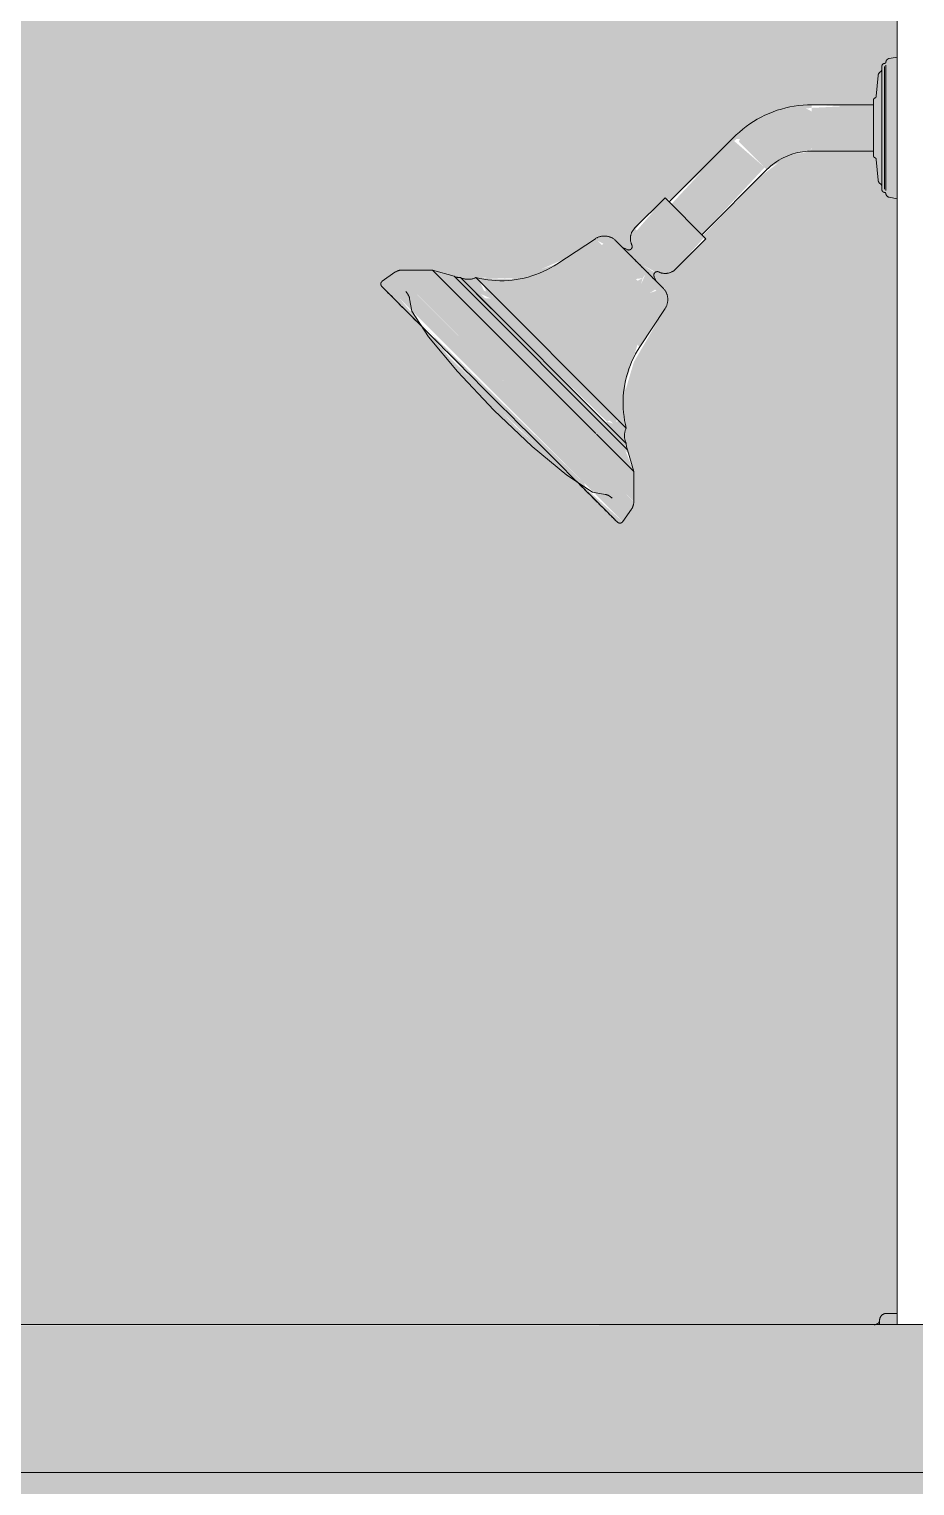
# Model space of a CAD drawing. Header units: inches. Extents: x 20478 to 36684, y -248 to 750.
# Drawn here: x 27561.35 to 27576.68, y 48.52 to 73.71 of the extents above; entities that cross this region are included whole.
import ezdxf

# ---------------------------------------------------------------- set-up
doc = ezdxf.new("R2010")
doc.units = ezdxf.units.IN
doc.header["$MEASUREMENT"] = 0
for name, color, linetype, lineweight in [('G-ANNO-TEXT', 231, 'Continuous', 9), ('I-WALL', 2, 'Continuous', 13), ('P-SANR-FIXT', 6, 'Continuous', 9), ('S-BEAM', 12, 'Continuous', 9)]:
    doc.layers.add(name, color=color, linetype=linetype, lineweight=lineweight)

# ---------------------------------------------------------------- blocks, each defined once
blk = doc.blocks.new('Shower-Kohler-Devonshire-T396_4X - Oil Rubbed Bronze-74810-Elevation - South')
at = {"layer": 'P-SANR-FIXT'}
for points in [[(25349.703, 72), (25349.703, 73.165), (25349.566, 73.142), (25349.566, 72)], [(25347.437, 71.287), (25347.927, 71.541), (25348.191, 71.614), (25348.225, 71.657), (25348.225, 72.283), (25348.062, 72.368), (25347.498, 72.255), (25347.019, 71.936), (25346.964, 71.761), (25347.409, 71.316)], [(25349.293, 71.6), (25349.293, 72.4), (25348.225, 72.346), (25348.225, 71.6)], [(25346.322, 70.153), (25347.409, 71.316), (25346.843, 71.806), (25345.795, 70.681), (25346.316, 70.16)], [(25349.703, 70.835), (25349.703, 72), (25349.566, 72), (25349.566, 70.858)], [(25345.866, 69.556), (25346.367, 70.109), (25345.686, 70.79), (25345.197, 70.225), (25345.847, 69.574)], [(25345.249, 68.212), (25345.688, 68.877), (25344.48, 70.084), (25343.816, 69.646), (25345.209, 68.252)], [(25345.73, 69.486), (25345.854, 69.568), (25345.159, 70.263), (25345.089, 70.127), (25345.171, 69.993), (25345.309, 69.778), (25345.573, 69.568), (25345.628, 69.607), (25345.672, 69.556)], [(25345.145, 65.534), (25345.145, 66.058), (25341.661, 69.542), (25341.138, 69.542), (25345.069, 65.611)], [(25345.145, 66.058), (25344.963, 66.508), (25342.037, 69.434), (25341.661, 69.542), (25345.035, 66.168)], [(25345.015, 66.81), (25344.999, 67.574), (25345.209, 68.252), (25343.816, 69.646), (25343.027, 69.385), (25342.413, 69.412), (25344.951, 66.874)], [(25344.953, 65.191), (25345.105, 65.407), (25341.011, 69.502), (25340.794, 69.35), (25344.949, 65.195)], [(25344.311, 65.789), (25344.286, 65.858), (25341.436, 68.644), (25341.693, 68.403), (25341.711, 68.324), (25342.331, 67.668), (25342.347, 67.597), (25342.375, 67.544), (25343.908, 66.097), (25344.298, 65.8)]]:
    blk.add_hatch(color=10, dxfattribs=at).paths.add_polyline_path(points, flags=0)
h = blk.add_hatch(color=10, dxfattribs=at)
h.paths.add_polyline_path([(25345.421, 69.143), (25345.515, 69.204), (25345.444, 69.294)], flags=0)
h.paths.add_polyline_path([(25345.298, 69.401), (25344.822, 69.956), (25344.672, 70.094), (25344.596, 69.969), (25345.177, 69.387), (25345.271, 69.398)], flags=0)
h.paths.add_polyline_path([(25345.444, 69.294), (25345.344, 69.467), (25345.271, 69.294)], flags=0)
h = blk.add_hatch(color=10, dxfattribs=at)
h.paths.add_polyline_path([(25342.723, 69.102), (25342.542, 69.283), (25342.595, 69.165), (25342.701, 69.113)], flags=0)
h.paths.add_polyline_path([(25344.828, 66.854), (25344.853, 66.971), (25342.723, 69.102), (25342.666, 69.049), (25342.5, 69.061), (25342.757, 68.801), (25344.681, 66.922), (25344.728, 66.939)], flags=0)
h = blk.add_hatch(color=10, dxfattribs=at)
h.paths.add_polyline_path([(25341.721, 68.358), (25341.686, 68.409), (25341.711, 68.369)], flags=0)
h.paths.add_polyline_path([(25341.336, 68.763), (25341.251, 68.893), (25341.299, 68.799)], flags=0)
h = blk.add_hatch(color=10, dxfattribs=at)
h.paths.add_polyline_path([(25343.868, 66.737), (25343.868, 66.812), (25343.855, 66.75)], flags=0)
h.paths.add_polyline_path([(25342.983, 67.576), (25342.148, 68.455), (25342.108, 68.404), (25342.862, 67.65)], flags=0)
h = blk.add_hatch(color=10, dxfattribs=at)
h.paths.add_polyline_path([(25349.52, 48), (25349.703, 48), (25349.703, 48.268), (25349.52, 48.268)], flags=0)
h.paths.add_polyline_path([(25349.703, 51.305), (25349.703, 51.447), (25349.52, 51.447), (25349.52, 51.305), (25349.582, 51.305)], flags=0)
at = {"layer": 'P-SANR-FIXT', "color": 250}
for p, q in [((25349.481, 72), (25349.481, 73.061)), ((25349.481, 73.061), (25349.481, 72)), ((25349.507, 72), (25349.507, 73.085)), ((25349.507, 73.085), (25349.507, 72)), ((25349.703, 73.225), (25349.566, 73.201)), ((25349.371, 72.903), (25349.34, 72.548)), ((25349.425, 72.982), (25349.393, 72.951)), ((25349.293, 72.4), (25348.225, 72.4)), ((25349.293, 72.4), (25349.293, 72)), ((25346.881, 71.844), (25345.757, 70.719)), ((25349.293, 72), (25349.293, 71.6)), ((25349.481, 72), (25349.481, 70.939)), ((25349.481, 70.939), (25349.481, 72)), ((25349.507, 72), (25349.507, 70.915)), ((25349.507, 70.915), (25349.507, 72)), ((25348.225, 71.6), (25349.293, 71.6)), ((25349.34, 71.452), (25349.371, 71.097)), ((25346.322, 70.153), (25347.447, 71.278)), ((25349.393, 71.049), (25349.425, 71.018)), ((25345.686, 70.79), (25345.159, 70.263)), ((25345.686, 70.79), (25346.393, 70.083)), ((25349.566, 70.799), (25349.703, 70.775)), ((25344.48, 70.084), (25343.816, 69.646)), ((25345.866, 69.556), (25346.393, 70.083)), ((25345.031, 69.894), (25344.945, 69.937)), ((25344.945, 69.937), (25345.54, 69.341)), ((25345.54, 69.341), (25344.945, 69.937)), ((25341.661, 69.542), (25341.138, 69.542)), ((25342.037, 69.434), (25341.661, 69.542)), ((25344.489, 66.714), (25341.661, 69.542)), ((25341.011, 69.502), (25340.794, 69.35)), ((25345.037, 66.434), (25342.037, 69.434)), ((25342.146, 69.412), (25342.686, 68.872)), ((25345.015, 66.543), (25342.146, 69.412)), ((25345.015, 66.81), (25342.413, 69.412)), ((25345.54, 69.341), (25345.498, 69.427)), ((25345.249, 68.212), (25345.688, 68.877)), ((25344.702, 66.856), (25345.015, 66.543)), ((25345.145, 66.058), (25344.499, 66.704)), ((25345.145, 66.058), (25345.037, 66.434)), ((25345.145, 65.534), (25345.145, 66.058)), ((25344.953, 65.191), (25345.105, 65.407)), ((25349.703, 51.5), (25349.52, 51.5)), ((25349.362, 51.322), (25349.309, 51.297))]:
    blk.add_line(p, q, dxfattribs=at)
at = {"layer": 'P-SANR-FIXT', "color": 250, "flags": 128}
for points in [[(25349.437, 73.065), (25349.437, 73.067), (25349.437, 73.069), (25349.437, 73.071), (25349.438, 73.073), (25349.438, 73.075), (25349.439, 73.077), (25349.439, 73.079), (25349.44, 73.081), (25349.44, 73.083), (25349.441, 73.085), (25349.442, 73.087), (25349.443, 73.089), (25349.444, 73.09), (25349.445, 73.092), (25349.446, 73.094), (25349.447, 73.095), (25349.448, 73.097), (25349.45, 73.099), (25349.451, 73.1), (25349.453, 73.102), (25349.454, 73.103), (25349.456, 73.104), (25349.457, 73.106), (25349.459, 73.107), (25349.461, 73.108), (25349.462, 73.109), (25349.464, 73.11), (25349.466, 73.111), (25349.468, 73.112), (25349.47, 73.113), (25349.472, 73.113), (25349.474, 73.114), (25349.475, 73.114), (25349.477, 73.115), (25349.479, 73.115), (25349.481, 73.116)], [(25349.437, 72), (25349.437, 72.043), (25349.437, 72.085), (25349.437, 72.127), (25349.437, 72.17), (25349.437, 72.212), (25349.437, 72.253), (25349.437, 72.294), (25349.437, 72.335), (25349.437, 72.375), (25349.437, 72.415), (25349.437, 72.454), (25349.437, 72.492), (25349.437, 72.529), (25349.437, 72.566), (25349.437, 72.601), (25349.437, 72.636), (25349.437, 72.67), (25349.437, 72.702), (25349.437, 72.734), (25349.437, 72.764), (25349.437, 72.793), (25349.437, 72.821), (25349.437, 72.847), (25349.437, 72.872), (25349.437, 72.896), (25349.437, 72.918), (25349.437, 72.939), (25349.437, 72.959), (25349.437, 72.976), (25349.437, 72.993), (25349.437, 73.007), (25349.437, 73.02), (25349.437, 73.032), (25349.437, 73.041), (25349.437, 73.049), (25349.437, 73.056), (25349.437, 73.061), (25349.437, 73.064), (25349.437, 73.065)], [(25349.437, 73.065), (25349.437, 73.064), (25349.437, 73.062), (25349.437, 73.057), (25349.437, 73.051), (25349.437, 73.044), (25349.437, 73.034), (25349.437, 73.023), (25349.437, 73.011), (25349.437, 72.997), (25349.437, 72.981), (25349.437, 72.964), (25349.437, 72.945), (25349.437, 72.924), (25349.437, 72.902), (25349.437, 72.879), (25349.437, 72.854), (25349.437, 72.828), (25349.437, 72.801), (25349.437, 72.772), (25349.437, 72.742), (25349.437, 72.711), (25349.437, 72.679), (25349.437, 72.645), (25349.437, 72.611), (25349.437, 72.575), (25349.437, 72.539), (25349.437, 72.502), (25349.437, 72.464), (25349.437, 72.425), (25349.437, 72.386), (25349.437, 72.346), (25349.437, 72.305), (25349.437, 72.264), (25349.437, 72.223), (25349.437, 72.181), (25349.437, 72.139), (25349.437, 72.097), (25349.437, 72.054), (25349.437, 72.011), (25349.437, 72)], [(25349.481, 73.116), (25349.482, 73.116), (25349.483, 73.116), (25349.484, 73.116), (25349.485, 73.116), (25349.486, 73.116), (25349.487, 73.116), (25349.488, 73.117), (25349.489, 73.117), (25349.49, 73.117), (25349.491, 73.118), (25349.492, 73.118), (25349.493, 73.118), (25349.494, 73.119), (25349.495, 73.119), (25349.496, 73.12), (25349.496, 73.121), (25349.497, 73.121), (25349.498, 73.122), (25349.499, 73.123), (25349.499, 73.123), (25349.5, 73.124), (25349.501, 73.125), (25349.501, 73.126), (25349.502, 73.126), (25349.503, 73.127), (25349.503, 73.128), (25349.504, 73.129), (25349.504, 73.13), (25349.505, 73.131), (25349.505, 73.132), (25349.505, 73.133), (25349.506, 73.134), (25349.506, 73.135), (25349.506, 73.136), (25349.506, 73.137), (25349.506, 73.138), (25349.507, 73.139), (25349.507, 73.14), (25349.507, 73.141), (25349.507, 73.141)], [(25349.507, 73.141), (25349.507, 73.144), (25349.508, 73.147), (25349.509, 73.149), (25349.509, 73.152), (25349.51, 73.155), (25349.512, 73.158), (25349.513, 73.16), (25349.514, 73.163), (25349.516, 73.165), (25349.517, 73.168), (25349.519, 73.17), (25349.52, 73.173), (25349.522, 73.175), (25349.524, 73.177), (25349.526, 73.179), (25349.528, 73.181), (25349.53, 73.183), (25349.532, 73.185), (25349.535, 73.187), (25349.537, 73.189), (25349.54, 73.19), (25349.542, 73.192), (25349.545, 73.193), (25349.547, 73.195), (25349.55, 73.196), (25349.553, 73.197), (25349.555, 73.198), (25349.558, 73.199), (25349.561, 73.2), (25349.564, 73.2), (25349.566, 73.201)], [(25349.371, 72.903), (25349.372, 72.906), (25349.372, 72.909), (25349.373, 72.912), (25349.373, 72.915), (25349.374, 72.918), (25349.375, 72.921), (25349.376, 72.924), (25349.377, 72.927), (25349.379, 72.93), (25349.38, 72.932), (25349.381, 72.935), (25349.383, 72.938), (25349.385, 72.94), (25349.386, 72.943), (25349.388, 72.945), (25349.39, 72.947), (25349.392, 72.95), (25349.393, 72.951)], [(25349.425, 72.982), (25349.426, 72.983), (25349.427, 72.984), (25349.428, 72.986), (25349.429, 72.987), (25349.43, 72.988), (25349.431, 72.99), (25349.432, 72.991), (25349.433, 72.993), (25349.433, 72.994), (25349.434, 72.996), (25349.435, 72.998), (25349.435, 72.999), (25349.436, 73.001), (25349.436, 73.003), (25349.436, 73.004), (25349.437, 73.006), (25349.437, 73.008), (25349.437, 73.009), (25349.437, 73.011), (25349.437, 73.012)], [(25348.225, 72.4), (25348.149, 72.398), (25348.073, 72.394), (25347.997, 72.386), (25347.922, 72.376), (25347.847, 72.362), (25347.773, 72.346), (25347.7, 72.326), (25347.627, 72.304), (25347.555, 72.278), (25347.485, 72.25), (25347.415, 72.219), (25347.347, 72.185), (25347.281, 72.149), (25347.215, 72.11), (25347.152, 72.068), (25347.09, 72.024), (25347.03, 71.977), (25346.972, 71.928), (25346.916, 71.877), (25346.881, 71.844)], [(25349.293, 72.483), (25349.293, 72.484), (25349.293, 72.485), (25349.293, 72.487), (25349.293, 72.488), (25349.293, 72.49), (25349.294, 72.491), (25349.294, 72.492), (25349.294, 72.494), (25349.295, 72.495), (25349.295, 72.496), (25349.296, 72.497), (25349.296, 72.499), (25349.297, 72.5), (25349.298, 72.501), (25349.299, 72.502), (25349.299, 72.503), (25349.3, 72.504), (25349.301, 72.506), (25349.302, 72.507), (25349.303, 72.508), (25349.304, 72.508), (25349.305, 72.509), (25349.306, 72.51), (25349.307, 72.511), (25349.308, 72.512), (25349.31, 72.513), (25349.311, 72.513), (25349.312, 72.514), (25349.313, 72.514), (25349.315, 72.515), (25349.315, 72.515)], [(25349.293, 72.395), (25349.293, 72.406), (25349.293, 72.416), (25349.293, 72.426), (25349.293, 72.434), (25349.293, 72.443), (25349.293, 72.45), (25349.293, 72.456), (25349.293, 72.462), (25349.293, 72.468), (25349.293, 72.472), (25349.293, 72.476), (25349.293, 72.479), (25349.293, 72.481), (25349.293, 72.482), (25349.293, 72.483)], [(25349.293, 72.483), (25349.293, 72.482), (25349.293, 72.481), (25349.293, 72.479), (25349.293, 72.476), (25349.293, 72.473), (25349.293, 72.469), (25349.293, 72.464), (25349.293, 72.458), (25349.293, 72.452), (25349.293, 72.445), (25349.293, 72.437), (25349.293, 72.428), (25349.293, 72.419), (25349.293, 72.409), (25349.293, 72.398), (25349.293, 72.387), (25349.293, 72.375), (25349.293, 72.363), (25349.293, 72.35), (25349.293, 72.336), (25349.293, 72.322), (25349.293, 72.308), (25349.293, 72.292), (25349.293, 72.277), (25349.293, 72.261), (25349.293, 72.244), (25349.293, 72.227), (25349.293, 72.21), (25349.293, 72.193), (25349.293, 72.175), (25349.293, 72.157), (25349.293, 72.138), (25349.293, 72.12), (25349.293, 72.101), (25349.293, 72.082), (25349.293, 72.063), (25349.293, 72.044), (25349.293, 72.025), (25349.293, 72.005), (25349.293, 72)], [(25349.315, 72.515), (25349.317, 72.516), (25349.318, 72.516), (25349.32, 72.517), (25349.321, 72.518), (25349.322, 72.519), (25349.323, 72.519), (25349.325, 72.52), (25349.326, 72.521), (25349.327, 72.522), (25349.328, 72.523), (25349.329, 72.524), (25349.33, 72.525), (25349.331, 72.526), (25349.332, 72.528), (25349.333, 72.529), (25349.334, 72.53), (25349.335, 72.531), (25349.336, 72.533), (25349.336, 72.534), (25349.337, 72.535), (25349.338, 72.537), (25349.338, 72.538), (25349.339, 72.54), (25349.339, 72.541), (25349.339, 72.542), (25349.34, 72.544), (25349.34, 72.545), (25349.34, 72.547), (25349.34, 72.548)], [(25349.293, 72), (25349.293, 71.981), (25349.293, 71.961), (25349.293, 71.942), (25349.293, 71.923), (25349.293, 71.904), (25349.293, 71.885), (25349.293, 71.867), (25349.293, 71.848), (25349.293, 71.83), (25349.293, 71.812), (25349.293, 71.794), (25349.293, 71.777), (25349.293, 71.76), (25349.293, 71.744), (25349.293, 71.727), (25349.293, 71.712), (25349.293, 71.697), (25349.293, 71.682), (25349.293, 71.667), (25349.293, 71.654), (25349.293, 71.641), (25349.293, 71.628), (25349.293, 71.616), (25349.293, 71.605), (25349.293, 71.594), (25349.293, 71.584), (25349.293, 71.574), (25349.293, 71.566), (25349.293, 71.557), (25349.293, 71.55), (25349.293, 71.544), (25349.293, 71.538), (25349.293, 71.532), (25349.293, 71.528), (25349.293, 71.524), (25349.293, 71.521), (25349.293, 71.519), (25349.293, 71.518), (25349.293, 71.517)], [(25349.437, 72), (25349.437, 71.957), (25349.437, 71.915), (25349.437, 71.873), (25349.437, 71.83), (25349.437, 71.788), (25349.437, 71.747), (25349.437, 71.706), (25349.437, 71.665), (25349.437, 71.625), (25349.437, 71.585), (25349.437, 71.546), (25349.437, 71.508), (25349.437, 71.471), (25349.437, 71.434), (25349.437, 71.399), (25349.437, 71.364), (25349.437, 71.33), (25349.437, 71.298), (25349.437, 71.266), (25349.437, 71.236), (25349.437, 71.207), (25349.437, 71.179), (25349.437, 71.153), (25349.437, 71.128), (25349.437, 71.104), (25349.437, 71.082), (25349.437, 71.061), (25349.437, 71.041), (25349.437, 71.024), (25349.437, 71.007), (25349.437, 70.993), (25349.437, 70.98), (25349.437, 70.968), (25349.437, 70.959), (25349.437, 70.951), (25349.437, 70.944), (25349.437, 70.939), (25349.437, 70.936), (25349.437, 70.935)], [(25349.437, 70.935), (25349.437, 70.936), (25349.437, 70.938), (25349.437, 70.943), (25349.437, 70.949), (25349.437, 70.956), (25349.437, 70.966), (25349.437, 70.977), (25349.437, 70.989), (25349.437, 71.003), (25349.437, 71.019), (25349.437, 71.036), (25349.437, 71.055), (25349.437, 71.076), (25349.437, 71.098), (25349.437, 71.121), (25349.437, 71.146), (25349.437, 71.172), (25349.437, 71.199), (25349.437, 71.228), (25349.437, 71.258), (25349.437, 71.289), (25349.437, 71.321), (25349.437, 71.355), (25349.437, 71.389), (25349.437, 71.425), (25349.437, 71.461), (25349.437, 71.498), (25349.437, 71.536), (25349.437, 71.575), (25349.437, 71.614), (25349.437, 71.654), (25349.437, 71.695), (25349.437, 71.736), (25349.437, 71.777), (25349.437, 71.819), (25349.437, 71.861), (25349.437, 71.903), (25349.437, 71.946), (25349.437, 71.989), (25349.437, 72)], [(25347.447, 71.278), (25347.479, 71.308), (25347.512, 71.337), (25347.546, 71.365), (25347.581, 71.392), (25347.617, 71.417), (25347.654, 71.44), (25347.692, 71.462), (25347.731, 71.483), (25347.771, 71.502), (25347.811, 71.519), (25347.852, 71.535), (25347.894, 71.549), (25347.936, 71.561), (25347.979, 71.572), (25348.022, 71.581), (25348.065, 71.588), (25348.109, 71.594), (25348.153, 71.598), (25348.197, 71.6), (25348.225, 71.6)], [(25349.293, 71.517), (25349.293, 71.518), (25349.293, 71.519), (25349.293, 71.521), (25349.293, 71.524), (25349.293, 71.527), (25349.293, 71.531), (25349.293, 71.536), (25349.293, 71.542), (25349.293, 71.548), (25349.293, 71.555), (25349.293, 71.563), (25349.293, 71.572), (25349.293, 71.581), (25349.293, 71.591), (25349.293, 71.602)], [(25349.315, 71.485), (25349.314, 71.485), (25349.313, 71.486), (25349.312, 71.486), (25349.31, 71.487), (25349.309, 71.488), (25349.308, 71.488), (25349.307, 71.489), (25349.306, 71.49), (25349.305, 71.491), (25349.304, 71.492), (25349.303, 71.493), (25349.302, 71.494), (25349.301, 71.495), (25349.3, 71.496), (25349.299, 71.497), (25349.298, 71.498), (25349.298, 71.499), (25349.297, 71.501), (25349.296, 71.502), (25349.296, 71.503), (25349.295, 71.504), (25349.295, 71.506), (25349.294, 71.507), (25349.294, 71.508), (25349.293, 71.51), (25349.293, 71.511), (25349.293, 71.512), (25349.293, 71.514), (25349.293, 71.515), (25349.293, 71.517), (25349.293, 71.517)], [(25349.34, 71.452), (25349.34, 71.454), (25349.34, 71.455), (25349.34, 71.457), (25349.339, 71.458), (25349.339, 71.46), (25349.338, 71.461), (25349.338, 71.463), (25349.337, 71.464), (25349.337, 71.466), (25349.336, 71.467), (25349.335, 71.468), (25349.334, 71.469), (25349.334, 71.471), (25349.333, 71.472), (25349.332, 71.473), (25349.331, 71.474), (25349.33, 71.475), (25349.329, 71.476), (25349.328, 71.478), (25349.326, 71.478), (25349.325, 71.479), (25349.324, 71.48), (25349.323, 71.481), (25349.321, 71.482), (25349.32, 71.483), (25349.319, 71.483), (25349.317, 71.484), (25349.316, 71.485), (25349.315, 71.485)], [(25349.393, 71.049), (25349.391, 71.052), (25349.389, 71.054), (25349.387, 71.056), (25349.385, 71.059), (25349.384, 71.061), (25349.382, 71.064), (25349.381, 71.066), (25349.379, 71.069), (25349.378, 71.072), (25349.377, 71.075), (25349.376, 71.077), (25349.375, 71.08), (25349.374, 71.083), (25349.373, 71.086), (25349.372, 71.089), (25349.372, 71.092), (25349.371, 71.095), (25349.371, 71.097)], [(25349.437, 70.988), (25349.437, 70.99), (25349.437, 70.991), (25349.437, 70.993), (25349.437, 70.995), (25349.436, 70.996), (25349.436, 70.998), (25349.435, 71), (25349.435, 71.001), (25349.434, 71.003), (25349.434, 71.005), (25349.433, 71.006), (25349.432, 71.008), (25349.431, 71.009), (25349.431, 71.011), (25349.43, 71.012), (25349.429, 71.013), (25349.428, 71.015), (25349.426, 71.016), (25349.425, 71.017), (25349.425, 71.018)], [(25349.481, 70.884), (25349.479, 70.885), (25349.477, 70.885), (25349.475, 70.886), (25349.473, 70.886), (25349.471, 70.887), (25349.47, 70.887), (25349.468, 70.888), (25349.466, 70.889), (25349.464, 70.89), (25349.462, 70.891), (25349.46, 70.892), (25349.459, 70.893), (25349.457, 70.894), (25349.456, 70.896), (25349.454, 70.897), (25349.452, 70.898), (25349.451, 70.9), (25349.45, 70.901), (25349.448, 70.903), (25349.447, 70.905), (25349.446, 70.906), (25349.445, 70.908), (25349.444, 70.91), (25349.443, 70.912), (25349.442, 70.913), (25349.441, 70.915), (25349.44, 70.917), (25349.44, 70.919), (25349.439, 70.921), (25349.438, 70.923), (25349.438, 70.925), (25349.438, 70.927), (25349.437, 70.929), (25349.437, 70.931), (25349.437, 70.933), (25349.437, 70.935)], [(25349.507, 70.859), (25349.507, 70.86), (25349.507, 70.861), (25349.506, 70.862), (25349.506, 70.863), (25349.506, 70.864), (25349.506, 70.865), (25349.506, 70.866), (25349.505, 70.867), (25349.505, 70.868), (25349.505, 70.869), (25349.504, 70.87), (25349.504, 70.871), (25349.503, 70.872), (25349.503, 70.873), (25349.502, 70.873), (25349.502, 70.874), (25349.501, 70.875), (25349.5, 70.876), (25349.5, 70.877), (25349.499, 70.877), (25349.498, 70.878), (25349.497, 70.879), (25349.497, 70.879), (25349.496, 70.88), (25349.495, 70.88), (25349.494, 70.881), (25349.493, 70.881), (25349.492, 70.882), (25349.491, 70.882), (25349.491, 70.883), (25349.49, 70.883), (25349.489, 70.883), (25349.488, 70.884), (25349.487, 70.884), (25349.486, 70.884), (25349.485, 70.884), (25349.484, 70.884), (25349.483, 70.884), (25349.482, 70.884), (25349.481, 70.884)], [(25349.566, 70.799), (25349.563, 70.8), (25349.56, 70.801), (25349.557, 70.801), (25349.555, 70.802), (25349.552, 70.803), (25349.549, 70.804), (25349.547, 70.806), (25349.544, 70.807), (25349.541, 70.808), (25349.539, 70.81), (25349.537, 70.812), (25349.534, 70.813), (25349.532, 70.815), (25349.53, 70.817), (25349.528, 70.819), (25349.526, 70.821), (25349.524, 70.823), (25349.522, 70.826), (25349.52, 70.828), (25349.518, 70.83), (25349.517, 70.833), (25349.515, 70.835), (25349.514, 70.838), (25349.512, 70.84), (25349.511, 70.843), (25349.51, 70.846), (25349.509, 70.849), (25349.508, 70.851), (25349.508, 70.854), (25349.507, 70.857), (25349.507, 70.859)], [(25344.48, 70.084), (25344.49, 70.09), (25344.5, 70.096), (25344.51, 70.101), (25344.52, 70.106), (25344.53, 70.11), (25344.541, 70.114), (25344.551, 70.118), (25344.562, 70.121), (25344.573, 70.124), (25344.584, 70.126), (25344.595, 70.128), (25344.606, 70.129), (25344.617, 70.13), (25344.628, 70.13), (25344.64, 70.13), (25344.651, 70.13), (25344.662, 70.129), (25344.673, 70.128), (25344.684, 70.126), (25344.695, 70.124), (25344.706, 70.121), (25344.717, 70.118), (25344.728, 70.115), (25344.738, 70.111), (25344.749, 70.106), (25344.759, 70.102), (25344.769, 70.097), (25344.778, 70.091), (25344.788, 70.085), (25344.797, 70.079), (25344.806, 70.072), (25344.815, 70.065), (25344.823, 70.058), (25344.832, 70.05), (25344.833, 70.048)], [(25344.833, 70.048), (25344.834, 70.048), (25344.835, 70.047), (25344.836, 70.045), (25344.839, 70.043), (25344.841, 70.04), (25344.845, 70.037), (25344.849, 70.032), (25344.854, 70.028), (25344.86, 70.022), (25344.866, 70.016), (25344.872, 70.009), (25344.88, 70.002), (25344.887, 69.994), (25344.896, 69.986), (25344.905, 69.977), (25344.914, 69.967), (25344.924, 69.957), (25344.935, 69.947), (25344.946, 69.936), (25344.957, 69.924), (25344.969, 69.912), (25344.982, 69.9), (25344.995, 69.887), (25345.008, 69.874), (25345.021, 69.86), (25345.035, 69.846), (25345.05, 69.832), (25345.064, 69.817), (25345.079, 69.803), (25345.094, 69.787), (25345.11, 69.772), (25345.125, 69.756), (25345.141, 69.741), (25345.157, 69.725), (25345.173, 69.709), (25345.189, 69.692), (25345.205, 69.676), (25345.222, 69.66), (25345.238, 69.644), (25345.254, 69.627), (25345.271, 69.611), (25345.287, 69.594), (25345.303, 69.578), (25345.319, 69.562), (25345.335, 69.546), (25345.351, 69.53), (25345.367, 69.515), (25345.383, 69.499), (25345.398, 69.484), (25345.413, 69.469), (25345.428, 69.454), (25345.442, 69.44), (25345.456, 69.425), (25345.47, 69.412), (25345.483, 69.398), (25345.496, 69.385), (25345.509, 69.373), (25345.521, 69.36), (25345.533, 69.349), (25345.544, 69.337), (25345.555, 69.327), (25345.565, 69.316), (25345.575, 69.306), (25345.584, 69.297), (25345.593, 69.288), (25345.601, 69.28), (25345.609, 69.273), (25345.616, 69.266), (25345.622, 69.259), (25345.628, 69.254), (25345.633, 69.248), (25345.638, 69.244), (25345.642, 69.24), (25345.645, 69.237), (25345.648, 69.234), (25345.65, 69.232), (25345.651, 69.231), (25345.652, 69.23), (25345.652, 69.23)], [(25345.652, 69.23), (25345.651, 69.23), (25345.65, 69.231), (25345.649, 69.233), (25345.647, 69.235), (25345.644, 69.238), (25345.64, 69.242), (25345.636, 69.246), (25345.631, 69.251), (25345.626, 69.256), (25345.619, 69.262), (25345.613, 69.269), (25345.605, 69.276), (25345.598, 69.284), (25345.589, 69.292), (25345.58, 69.301), (25345.571, 69.311), (25345.561, 69.321), (25345.55, 69.331), (25345.539, 69.342), (25345.528, 69.354), (25345.516, 69.366), (25345.503, 69.378), (25345.49, 69.391), (25345.477, 69.404), (25345.464, 69.418), (25345.45, 69.432), (25345.435, 69.446), (25345.421, 69.461), (25345.406, 69.476), (25345.391, 69.491), (25345.375, 69.506), (25345.36, 69.522), (25345.344, 69.538), (25345.328, 69.553), (25345.312, 69.57), (25345.296, 69.586), (25345.28, 69.602), (25345.263, 69.618), (25345.247, 69.635), (25345.231, 69.651), (25345.214, 69.667), (25345.198, 69.684), (25345.182, 69.7), (25345.166, 69.716), (25345.15, 69.732), (25345.134, 69.748), (25345.118, 69.764), (25345.103, 69.779), (25345.087, 69.794), (25345.072, 69.809), (25345.057, 69.824), (25345.043, 69.839), (25345.029, 69.853), (25345.015, 69.867), (25345.002, 69.88), (25344.989, 69.893), (25344.976, 69.906), (25344.964, 69.918), (25344.952, 69.93), (25344.941, 69.941), (25344.93, 69.952), (25344.92, 69.962), (25344.91, 69.972), (25344.901, 69.981), (25344.892, 69.99), (25344.884, 69.998), (25344.876, 70.005), (25344.869, 70.012), (25344.863, 70.019), (25344.857, 70.025), (25344.852, 70.03), (25344.847, 70.034), (25344.843, 70.038), (25344.84, 70.042), (25344.837, 70.044), (25344.835, 70.046), (25344.834, 70.048), (25344.833, 70.048), (25344.833, 70.048)], [(25345.112, 69.975), (25345.107, 69.984), (25345.103, 69.994), (25345.1, 70.003), (25345.097, 70.012), (25345.094, 70.022), (25345.092, 70.032), (25345.09, 70.042), (25345.088, 70.051), (25345.087, 70.061), (25345.086, 70.071), (25345.086, 70.081), (25345.086, 70.091), (25345.086, 70.101), (25345.087, 70.111), (25345.088, 70.121), (25345.09, 70.131), (25345.092, 70.141), (25345.094, 70.151), (25345.097, 70.16), (25345.1, 70.17), (25345.104, 70.179), (25345.108, 70.188), (25345.112, 70.197), (25345.117, 70.206), (25345.122, 70.215), (25345.127, 70.223), (25345.133, 70.231), (25345.139, 70.239), (25345.145, 70.247), (25345.151, 70.255), (25345.158, 70.262), (25345.159, 70.263)], [(25345.031, 69.894), (25345.033, 69.893), (25345.035, 69.892), (25345.037, 69.892), (25345.04, 69.891), (25345.042, 69.89), (25345.044, 69.89), (25345.047, 69.889), (25345.049, 69.889), (25345.051, 69.889), (25345.054, 69.888), (25345.056, 69.888), (25345.059, 69.888), (25345.061, 69.888), (25345.064, 69.889), (25345.066, 69.889), (25345.068, 69.889), (25345.071, 69.89), (25345.073, 69.89), (25345.075, 69.891), (25345.078, 69.892), (25345.08, 69.893), (25345.082, 69.894), (25345.084, 69.895), (25345.086, 69.896), (25345.088, 69.897), (25345.091, 69.898), (25345.093, 69.9), (25345.094, 69.901), (25345.096, 69.902), (25345.098, 69.904), (25345.1, 69.906), (25345.102, 69.907), (25345.103, 69.909), (25345.105, 69.911), (25345.106, 69.913), (25345.108, 69.915), (25345.109, 69.917), (25345.11, 69.919), (25345.111, 69.921), (25345.112, 69.923), (25345.113, 69.926), (25345.114, 69.928), (25345.115, 69.93), (25345.116, 69.933), (25345.116, 69.935), (25345.117, 69.937), (25345.117, 69.94), (25345.117, 69.942), (25345.118, 69.944), (25345.118, 69.947), (25345.118, 69.949), (25345.118, 69.952), (25345.117, 69.954), (25345.117, 69.956), (25345.117, 69.959), (25345.116, 69.961), (25345.116, 69.964), (25345.115, 69.966), (25345.114, 69.968), (25345.114, 69.97), (25345.113, 69.973), (25345.112, 69.975), (25345.112, 69.975)], [(25341.011, 69.502), (25341.018, 69.506), (25341.026, 69.511), (25341.033, 69.515), (25341.041, 69.519), (25341.049, 69.523), (25341.058, 69.527), (25341.066, 69.53), (25341.074, 69.532), (25341.083, 69.535), (25341.091, 69.537), (25341.1, 69.538), (25341.109, 69.54), (25341.118, 69.541), (25341.127, 69.541), (25341.135, 69.542), (25341.138, 69.542)], [(25342.413, 69.412), (25342.481, 69.396), (25342.55, 69.382), (25342.62, 69.372), (25342.689, 69.364), (25342.759, 69.359), (25342.83, 69.357), (25342.9, 69.357), (25342.97, 69.36), (25343.04, 69.367), (25343.109, 69.376), (25343.179, 69.387), (25343.247, 69.402), (25343.315, 69.419), (25343.382, 69.439), (25343.449, 69.462), (25343.514, 69.487), (25343.579, 69.515), (25343.642, 69.545), (25343.704, 69.578), (25343.765, 69.614), (25343.816, 69.646)], [(25345.866, 69.556), (25345.859, 69.549), (25345.851, 69.542), (25345.844, 69.536), (25345.836, 69.53), (25345.827, 69.524), (25345.819, 69.519), (25345.81, 69.514), (25345.801, 69.509), (25345.792, 69.505), (25345.783, 69.501), (25345.774, 69.497), (25345.764, 69.494), (25345.755, 69.491), (25345.745, 69.489), (25345.735, 69.487), (25345.725, 69.485), (25345.716, 69.484), (25345.706, 69.483), (25345.696, 69.482), (25345.686, 69.482), (25345.676, 69.483), (25345.666, 69.483), (25345.656, 69.485), (25345.646, 69.486), (25345.636, 69.488), (25345.626, 69.49), (25345.617, 69.493), (25345.607, 69.496), (25345.598, 69.5), (25345.589, 69.503), (25345.579, 69.508), (25345.579, 69.508)], [(25340.778, 69.268), (25340.777, 69.27), (25340.776, 69.272), (25340.775, 69.274), (25340.774, 69.277), (25340.773, 69.279), (25340.772, 69.281), (25340.771, 69.283), (25340.771, 69.286), (25340.77, 69.288), (25340.77, 69.29), (25340.769, 69.293), (25340.769, 69.295), (25340.769, 69.297), (25340.769, 69.3), (25340.769, 69.302), (25340.769, 69.305), (25340.769, 69.307), (25340.769, 69.309), (25340.77, 69.312), (25340.77, 69.314), (25340.771, 69.316), (25340.771, 69.319), (25340.772, 69.321), (25340.773, 69.323), (25340.774, 69.325), (25340.775, 69.327), (25340.776, 69.33), (25340.777, 69.332), (25340.778, 69.334), (25340.78, 69.336), (25340.781, 69.338), (25340.783, 69.339), (25340.784, 69.341), (25340.786, 69.343), (25340.788, 69.345), (25340.789, 69.346), (25340.791, 69.348), (25340.793, 69.349), (25340.794, 69.35)], [(25342.037, 69.434), (25342.045, 69.43), (25342.053, 69.427), (25342.061, 69.424), (25342.07, 69.421), (25342.078, 69.419), (25342.087, 69.417), (25342.095, 69.415), (25342.104, 69.413), (25342.112, 69.412), (25342.121, 69.412), (25342.13, 69.411), (25342.139, 69.411), (25342.146, 69.412)], [(25342.146, 69.412), (25342.157, 69.407), (25342.169, 69.402), (25342.18, 69.398), (25342.191, 69.394), (25342.203, 69.391), (25342.215, 69.388), (25342.227, 69.385), (25342.239, 69.384), (25342.251, 69.382), (25342.263, 69.381), (25342.275, 69.381), (25342.287, 69.381), (25342.299, 69.381), (25342.311, 69.382), (25342.323, 69.384), (25342.335, 69.386), (25342.347, 69.388), (25342.359, 69.391), (25342.371, 69.395), (25342.382, 69.399), (25342.393, 69.403), (25342.405, 69.408), (25342.413, 69.412)], [(25345.579, 69.508), (25345.577, 69.509), (25345.574, 69.51), (25345.572, 69.511), (25345.57, 69.512), (25345.567, 69.512), (25345.565, 69.513), (25345.563, 69.513), (25345.56, 69.514), (25345.558, 69.514), (25345.556, 69.514), (25345.553, 69.514), (25345.551, 69.514), (25345.548, 69.514), (25345.546, 69.514), (25345.543, 69.514), (25345.541, 69.513), (25345.539, 69.513), (25345.536, 69.512), (25345.534, 69.512), (25345.532, 69.511), (25345.53, 69.51), (25345.527, 69.509), (25345.525, 69.508), (25345.523, 69.507), (25345.521, 69.506), (25345.519, 69.504), (25345.517, 69.503), (25345.515, 69.502), (25345.513, 69.5), (25345.511, 69.498), (25345.509, 69.497), (25345.508, 69.495), (25345.506, 69.493), (25345.505, 69.491), (25345.503, 69.489), (25345.502, 69.487), (25345.501, 69.485), (25345.499, 69.483), (25345.498, 69.481), (25345.497, 69.479), (25345.496, 69.477), (25345.495, 69.475), (25345.494, 69.472), (25345.494, 69.47), (25345.493, 69.468), (25345.493, 69.465), (25345.492, 69.463), (25345.492, 69.461), (25345.492, 69.458), (25345.492, 69.456), (25345.492, 69.453), (25345.492, 69.451), (25345.492, 69.448), (25345.492, 69.446), (25345.493, 69.444), (25345.493, 69.441), (25345.494, 69.439), (25345.494, 69.437), (25345.495, 69.434), (25345.496, 69.432), (25345.497, 69.43), (25345.498, 69.428), (25345.498, 69.427)], [(25340.796, 69.247), (25340.792, 69.251), (25340.788, 69.255), (25340.785, 69.259), (25340.782, 69.263), (25340.779, 69.268), (25340.778, 69.268)], [(25341.696, 68.346), (25341.63, 68.413), (25341.565, 68.477), (25341.503, 68.54), (25341.442, 68.6), (25341.384, 68.659), (25341.328, 68.715), (25341.274, 68.768), (25341.223, 68.819), (25341.175, 68.868), (25341.129, 68.914), (25341.086, 68.957), (25341.045, 68.997), (25341.008, 69.035), (25340.973, 69.07), (25340.941, 69.101), (25340.913, 69.13), (25340.887, 69.156), (25340.865, 69.178), (25340.845, 69.198), (25340.829, 69.214), (25340.816, 69.227), (25340.806, 69.237), (25340.799, 69.243), (25340.796, 69.247), (25340.796, 69.247)], [(25340.796, 69.247), (25340.797, 69.245), (25340.802, 69.241), (25340.81, 69.232), (25340.821, 69.221), (25340.836, 69.207), (25340.854, 69.189), (25340.875, 69.168), (25340.898, 69.144), (25340.926, 69.117), (25340.956, 69.087), (25340.989, 69.054), (25341.025, 69.018), (25341.064, 68.979), (25341.105, 68.937), (25341.15, 68.893), (25341.197, 68.846), (25341.247, 68.796), (25341.299, 68.744), (25341.353, 68.689), (25341.41, 68.632), (25341.47, 68.573), (25341.531, 68.511), (25341.595, 68.448), (25341.66, 68.382), (25341.728, 68.315), (25341.797, 68.246), (25341.867, 68.175), (25341.94, 68.103), (25342.013, 68.029), (25342.088, 67.954), (25342.165, 67.878), (25342.242, 67.801), (25342.32, 67.723), (25342.399, 67.644), (25342.478, 67.564), (25342.559, 67.484), (25342.639, 67.403), (25342.72, 67.323), (25342.801, 67.241), (25342.882, 67.16), (25342.963, 67.079), (25343.044, 66.999), (25343.124, 66.918), (25343.204, 66.838), (25343.284, 66.759), (25343.362, 66.68), (25343.44, 66.603), (25343.517, 66.526), (25343.592, 66.45), (25343.667, 66.376), (25343.74, 66.303), (25343.811, 66.231), (25343.881, 66.161), (25343.95, 66.093), (25344.016, 66.026), (25344.081, 65.962), (25344.143, 65.899), (25344.204, 65.839), (25344.262, 65.781), (25344.318, 65.725), (25344.372, 65.671), (25344.423, 65.62), (25344.471, 65.571), (25344.517, 65.525), (25344.56, 65.482), (25344.601, 65.442), (25344.638, 65.404), (25344.673, 65.37), (25344.705, 65.338), (25344.733, 65.309), (25344.759, 65.284), (25344.782, 65.261), (25344.801, 65.242), (25344.817, 65.225), (25344.83, 65.212), (25344.84, 65.203), (25344.847, 65.196), (25344.85, 65.193), (25344.851, 65.192)], [(25341.266, 69.046), (25341.264, 69.055), (25341.262, 69.064), (25341.259, 69.073), (25341.256, 69.082), (25341.252, 69.091), (25341.248, 69.1), (25341.244, 69.108), (25341.24, 69.117), (25341.235, 69.125), (25341.23, 69.133), (25341.224, 69.141), (25341.218, 69.148), (25341.212, 69.155), (25341.206, 69.162), (25341.201, 69.168)], [(25342.724, 67.121), (25342.094, 67.786), (25341.596, 68.385), (25341.305, 68.828), (25341.266, 69.046)], [(25341.266, 69.046), (25341.305, 68.828), (25341.596, 68.385), (25342.094, 67.786), (25342.724, 67.121)], [(25345.652, 69.23), (25345.66, 69.222), (25345.667, 69.213), (25345.674, 69.205), (25345.681, 69.196), (25345.687, 69.186), (25345.693, 69.177), (25345.699, 69.167), (25345.704, 69.157), (25345.709, 69.147), (25345.713, 69.137), (25345.717, 69.126), (25345.721, 69.116), (25345.724, 69.105), (25345.727, 69.094), (25345.729, 69.083), (25345.731, 69.072), (25345.732, 69.061), (25345.733, 69.05), (25345.734, 69.039), (25345.734, 69.027), (25345.734, 69.016), (25345.733, 69.005), (25345.731, 68.994), (25345.73, 68.983), (25345.727, 68.972), (25345.725, 68.961), (25345.722, 68.95), (25345.718, 68.939), (25345.714, 68.929), (25345.71, 68.918), (25345.705, 68.908), (25345.7, 68.898), (25345.695, 68.888), (25345.689, 68.879), (25345.688, 68.877)], [(25345.249, 68.212), (25345.212, 68.153), (25345.177, 68.092), (25345.144, 68.03), (25345.114, 67.967), (25345.087, 67.902), (25345.062, 67.836), (25345.04, 67.77), (25345.02, 67.703), (25345.003, 67.634), (25344.989, 67.566), (25344.978, 67.496), (25344.969, 67.427), (25344.963, 67.357), (25344.96, 67.287), (25344.96, 67.217), (25344.963, 67.147), (25344.968, 67.077), (25344.976, 67.007), (25344.987, 66.938), (25345.001, 66.869), (25345.015, 66.81)], [(25344.649, 65.663), (25344.431, 65.702), (25343.989, 65.993), (25343.389, 66.491), (25342.724, 67.121)], [(25342.724, 67.121), (25343.389, 66.491), (25343.989, 65.993), (25344.431, 65.702), (25344.649, 65.663)], [(25345.015, 66.81), (25345.01, 66.799), (25345.005, 66.788), (25345.001, 66.776), (25344.997, 66.765), (25344.994, 66.753), (25344.991, 66.741), (25344.989, 66.729), (25344.987, 66.717), (25344.986, 66.705), (25344.985, 66.693), (25344.984, 66.681), (25344.984, 66.669), (25344.985, 66.657), (25344.986, 66.645), (25344.987, 66.633), (25344.989, 66.621), (25344.992, 66.609), (25344.995, 66.597), (25344.998, 66.586), (25345.002, 66.574), (25345.006, 66.563), (25345.011, 66.552), (25345.015, 66.543)], [(25345.015, 66.543), (25345.015, 66.534), (25345.015, 66.526), (25345.015, 66.517), (25345.016, 66.508), (25345.017, 66.499), (25345.018, 66.491), (25345.02, 66.482), (25345.022, 66.474), (25345.025, 66.465), (25345.027, 66.457), (25345.031, 66.449), (25345.034, 66.441), (25345.037, 66.434)], [(25344.851, 65.192), (25344.849, 65.194), (25344.844, 65.199), (25344.836, 65.207), (25344.825, 65.218), (25344.81, 65.233), (25344.792, 65.25), (25344.772, 65.271), (25344.748, 65.295), (25344.721, 65.322), (25344.69, 65.352), (25344.657, 65.385), (25344.621, 65.421), (25344.583, 65.46), (25344.541, 65.502), (25344.496, 65.546), (25344.449, 65.593), (25344.4, 65.643), (25344.347, 65.695), (25344.293, 65.75), (25344.236, 65.807), (25344.176, 65.866), (25344.115, 65.928), (25344.051, 65.991)], [(25344.771, 65.598), (25344.764, 65.604), (25344.757, 65.61), (25344.75, 65.616), (25344.742, 65.622), (25344.734, 65.628), (25344.726, 65.633), (25344.718, 65.637), (25344.71, 65.642), (25344.701, 65.646), (25344.692, 65.65), (25344.684, 65.653), (25344.675, 65.656), (25344.665, 65.659), (25344.656, 65.661), (25344.649, 65.663)], [(25345.145, 65.534), (25345.145, 65.526), (25345.144, 65.517), (25345.143, 65.508), (25345.142, 65.499), (25345.141, 65.49), (25345.139, 65.482), (25345.136, 65.473), (25345.134, 65.465), (25345.131, 65.456), (25345.128, 65.448), (25345.124, 65.44), (25345.12, 65.432), (25345.116, 65.424), (25345.111, 65.417), (25345.106, 65.409), (25345.105, 65.407)], [(25344.872, 65.175), (25344.867, 65.178), (25344.863, 65.181), (25344.859, 65.184), (25344.855, 65.188), (25344.851, 65.192), (25344.851, 65.192)], [(25344.953, 65.191), (25344.952, 65.189), (25344.95, 65.187), (25344.949, 65.185), (25344.947, 65.183), (25344.945, 65.182), (25344.944, 65.18), (25344.942, 65.178), (25344.94, 65.177), (25344.938, 65.176), (25344.936, 65.174), (25344.934, 65.173), (25344.932, 65.172), (25344.93, 65.171), (25344.928, 65.17), (25344.925, 65.169), (25344.923, 65.168), (25344.921, 65.168), (25344.919, 65.167), (25344.916, 65.166), (25344.914, 65.166), (25344.911, 65.166), (25344.909, 65.165), (25344.907, 65.165), (25344.904, 65.165), (25344.902, 65.165), (25344.9, 65.165), (25344.897, 65.166), (25344.895, 65.166), (25344.892, 65.166), (25344.89, 65.167), (25344.888, 65.168), (25344.886, 65.168), (25344.883, 65.169), (25344.881, 65.17), (25344.879, 65.171), (25344.877, 65.172), (25344.875, 65.173), (25344.873, 65.174), (25344.872, 65.175)], [(25349.397, 51.377), (25349.397, 51.382), (25349.397, 51.387), (25349.398, 51.392), (25349.398, 51.396), (25349.399, 51.401), (25349.4, 51.406), (25349.402, 51.411), (25349.403, 51.416), (25349.405, 51.42), (25349.407, 51.425), (25349.409, 51.429), (25349.411, 51.434), (25349.413, 51.438), (25349.416, 51.442), (25349.418, 51.446), (25349.421, 51.45), (25349.424, 51.454), (25349.427, 51.458), (25349.431, 51.462), (25349.434, 51.465), (25349.438, 51.469), (25349.441, 51.472), (25349.445, 51.475), (25349.449, 51.478), (25349.453, 51.48), (25349.458, 51.483), (25349.462, 51.485), (25349.466, 51.488), (25349.471, 51.49), (25349.475, 51.492), (25349.48, 51.493), (25349.485, 51.495), (25349.489, 51.496), (25349.494, 51.497), (25349.499, 51.498), (25349.504, 51.499), (25349.509, 51.499), (25349.514, 51.5), (25349.519, 51.5), (25349.52, 51.5)], [(25349.362, 51.322), (25349.364, 51.323), (25349.366, 51.324), (25349.369, 51.326), (25349.371, 51.327), (25349.373, 51.328), (25349.374, 51.33), (25349.376, 51.331), (25349.378, 51.333), (25349.38, 51.335), (25349.381, 51.337), (25349.383, 51.338), (25349.384, 51.34), (25349.386, 51.342), (25349.387, 51.344), (25349.389, 51.346), (25349.39, 51.348), (25349.391, 51.351), (25349.392, 51.353), (25349.393, 51.355), (25349.394, 51.357), (25349.394, 51.36), (25349.395, 51.362), (25349.395, 51.364), (25349.396, 51.367), (25349.396, 51.369), (25349.397, 51.371), (25349.397, 51.374), (25349.397, 51.376), (25349.397, 51.377)], [(25349.397, 51.302), (25349.397, 51.328), (25349.397, 51.348), (25349.397, 51.363), (25349.397, 51.372), (25349.397, 51.377), (25349.397, 51.377)], [(25349.397, 51.377), (25349.397, 51.374), (25349.397, 51.366), (25349.397, 51.353), (25349.397, 51.334), (25349.397, 51.309)]]:
    blk.add_lwpolyline(points, dxfattribs=at)
blk = doc.blocks.new('Locker Rooms and Restrooms_rvt-2-Elevation - South')
at = {"layer": 'I-WALL'}
h = blk.add_hatch(color=253, dxfattribs=at)
h.paths.add_polyline_path([(25640.378, 32.604), (25640.456, 32.642), (25640.363, 32.755), (25640.376, 32.625)], flags=0)
h.paths.add_polyline_path([(25642.809, 47.616), (25642.862, 47.231), (25642.809, 46.872), (25642.768, 47.344), (25642.809, 47.573)], flags=0)
h.paths.add_polyline_path([(25606.703, 2.244), (25643.203, 2.244), (25643.203, 31.438), (25642.921, 31.438), (25642.921, 32.25), (25640.869, 32.308), (25640.666, 32.35), (25640.598, 32.38), (25640.429, 32.531), (25640.273, 32.806), (25640.228, 32.806), (25640.234, 33.173), (25640.282, 33), (25640.355, 33), (25640.282, 33.225), (25640.427, 33.483), (25640.622, 33.601), (25640.703, 33.601), (25640.732, 33.565), (25641.117, 33.721), (25641.205, 33.686), (25641.885, 33.735), (25642.921, 33.75), (25642.921, 34.563), (25643.203, 34.563), (25643.203, 44.553), (25643.02, 44.553), (25642.973, 45.206), (25642.934, 45.575), (25642.862, 48.215), (25642.809, 48.268), (25642.657, 48.215), (25642.618, 48.268), (25642.577, 48.215), (25642.537, 47.472), (25642.505, 47.786), (25642.488, 46.93), (25642.388, 46.983), (25642.388, 48.268), (25642.271, 48.209), (25642.271, 47.004), (25641.492, 47.004), (25640.666, 47.255), (25640.263, 47.478), (25640.263, 48.268), (25606.703, 48.268), (25606.703, 34.563), (25606.984, 34.563), (25606.984, 33.75), (25608.749, 33.716), (25609.399, 33.553), (25609.342, 33.516), (25609.444, 33.368), (25609.619, 33.184), (25609.674, 33.184), (25609.686, 33.124), (25609.677, 32.806), (25609.633, 32.764), (25609.308, 32.38), (25609.27, 32.413), (25609.219, 32.413), (25609.092, 32.378), (25609.033, 32.339), (25609.008, 32.293), (25608.18, 32.275), (25606.984, 32.219), (25606.984, 31.438), (25606.703, 31.438), (25606.703, 17.884)], flags=0)
h.paths.add_polyline_path([(25648.828, 2.244), (25654.453, 2.244), (25654.453, 48.268), (25651.768, 48.268), (25651.768, 47.437), (25650.873, 47.09), (25650.244, 46.983), (25649.759, 47.004), (25649.759, 48.268), (25649.643, 48.214), (25649.643, 46.939), (25649.542, 46.93), (25649.493, 48), (25649.453, 48), (25649.412, 48), (25649.374, 48.017), (25649.374, 48.268), (25649.222, 48.214), (25649.168, 48.268), (25649.125, 48.214), (25649.107, 47.265), (25649.01, 44.553), (25648.828, 44.553), (25648.828, 34.563), (25649.109, 34.563), (25649.109, 33.75), (25650.845, 33.721), (25651.522, 33.552), (25651.467, 33.516), (25651.553, 33.378), (25651.743, 33.194), (25651.794, 33.164), (25651.811, 33.124), (25651.802, 32.806), (25651.758, 32.764), (25651.433, 32.38), (25651.395, 32.413), (25651.344, 32.413), (25651.217, 32.378), (25651.158, 32.339), (25651.133, 32.293), (25650.305, 32.275), (25649.109, 32.219), (25649.109, 31.438), (25648.828, 31.438), (25648.828, 9.839)], flags=0)
h.paths.add_polyline_path([(25640.869, 32.413), (25640.846, 32.494), (25640.779, 32.47)], flags=0)
h.paths.add_polyline_path([(25651.275, 33.516), (25651.242, 33.64), (25651.177, 33.595), (25651.27, 33.52)], flags=0)
h.paths.add_polyline_path([(25609.15, 33.516), (25609.142, 33.635), (25609.052, 33.595), (25609.145, 33.52)], flags=0)
h.paths.add_polyline_path([(25652.786, 44.875), (25652.738, 44.933), (25652.88, 44.928)], flags=0)
h.paths.add_polyline_path([(25639.244, 44.875), (25639.15, 44.946), (25639.292, 44.892)], flags=0)
h.paths.add_polyline_path([(25639.254, 44.981), (25638.975, 45.055), (25638.965, 45.569), (25638.984, 45.727), (25639.218, 46.909), (25639.311, 46.909), (25639.22, 47.091), (25639.192, 47.255), (25639.156, 47.38), (25639.766, 47.327), (25639.649, 47.022), (25639.628, 46.873), (25639.635, 45.419), (25639.524, 45.007), (25639.292, 44.991)], flags=0)
h.paths.add_polyline_path([(25652.777, 44.981), (25652.486, 45.018), (25652.387, 45.569), (25652.383, 45.713), (25652.403, 46.873), (25652.487, 46.9), (25652.374, 47.081), (25652.299, 47.255), (25652.264, 47.327), (25652.874, 47.38), (25652.81, 47.091), (25652.88, 46.582), (25653.075, 45.419), (25653.046, 45.054), (25652.859, 45.018)], flags=0)
h.paths.add_polyline_path([(25639.468, 47.432), (25639.173, 47.57), (25639.22, 47.661), (25639.352, 47.661), (25639.386, 48), (25639.432, 48.093), (25639.733, 48.158), (25639.881, 48.19), (25640.172, 48.134), (25640.172, 47.81), (25639.881, 47.81), (25639.753, 47.615), (25639.753, 47.456), (25639.564, 47.451)], flags=0)
h.paths.add_polyline_path([(25652.562, 47.432), (25652.249, 47.519), (25652.278, 47.615), (25652.35, 47.626), (25652.149, 47.81), (25651.859, 47.866), (25651.859, 48.19), (25652.494, 48.134), (25652.608, 48.074), (25652.687, 47.784), (25652.723, 47.654), (25652.811, 47.661), (25652.889, 47.509), (25652.611, 47.451)], flags=0)
h.paths.add_polyline_path([(25642.657, 47.628), (25642.618, 47.669), (25642.657, 47.632)], flags=0)
h.paths.add_polyline_path([(25642.483, 51.305), (25643.02, 51.305), (25643.02, 51.447), (25643.203, 51.447), (25643.203, 70.835), (25643.066, 70.858), (25643.066, 73.142), (25643.203, 73.165), (25643.203, 96), (25606.703, 95.999), (25606.703, 51.305), (25638.163, 51.305)], flags=0)
h.paths.add_polyline_path([(25654.453, 51.305), (25654.406, 65.93), (25653.679, 65.293), (25653.558, 65.218), (25653.425, 65.407), (25654.453, 66.474), (25654.442, 66.591), (25653.385, 65.534), (25653.435, 66.231), (25653.558, 66.499), (25654.453, 67.442), (25654.414, 67.442), (25654.009, 67.119), (25653.868, 66.999), (25653.751, 66.957), (25653.58, 66.874), (25653.515, 66.81), (25653.531, 67.576), (25653.191, 68.349), (25652.877, 68.911), (25652.91, 69.021), (25652.833, 69.068), (25653.633, 69.818), (25653.661, 69.695), (25654.05, 70.084), (25654.453, 69.819), (25654.453, 96), (25648.828, 95.999), (25648.828, 73.165), (25648.965, 73.142), (25648.965, 70.858), (25648.828, 70.835), (25648.828, 51.447), (25649.01, 51.447), (25649.01, 51.305), (25651.123, 51.305)], flags=0)
h.paths.add_polyline_path([(25638.453, 65.191), (25637.64, 65.926), (25636.612, 66.827), (25635.855, 67.609), (25635.831, 67.668), (25635.465, 68.021), (25634.322, 69.369), (25634.511, 69.502), (25635.612, 68.409), (25635.648, 68.455), (25636.374, 67.643), (25636.53, 67.482), (25638.605, 65.407), (25638.473, 65.218)], flags=0)
h.paths.add_polyline_path([(25638.645, 65.534), (25634.638, 69.542), (25635.334, 69.492), (25635.602, 69.369), (25638.559, 66.359), (25638.645, 66.058), (25638.645, 65.611)], flags=0)
h.paths.add_polyline_path([(25638.798, 69.401), (25638.844, 69.467), (25638.921, 69.294), (25638.771, 69.294), (25638.795, 69.387)], flags=0)
h.paths.add_polyline_path([(25638.515, 66.81), (25638.386, 66.939), (25638.293, 66.883), (25638.181, 66.922), (25638.163, 66.895), (25636.003, 69.126), (25636.201, 69.035), (25636.201, 69.113), (25636.051, 69.189), (25635.978, 69.347), (25635.978, 69.409), (25636.679, 69.396), (25637.453, 69.736), (25638.014, 70.051), (25638.114, 69.999), (25638.172, 70.094), (25638.798, 69.401), (25638.71, 69.355), (25639.188, 68.877), (25638.648, 67.955), (25638.489, 67.424), (25638.499, 67.185)], flags=0)
h.paths.add_polyline_path([(25634.898, 68.723), (25634.881, 68.763), (25634.888, 68.729)], flags=0)
h.paths.add_polyline_path([(25638.921, 69.143), (25638.944, 69.294), (25639.033, 69.181)], flags=0)
h.paths.add_polyline_path([(25651.084, 71.278), (25651.092, 71.361), (25651.079, 71.287)], flags=0)
h.paths.add_polyline_path([(25652.8, 69.486), (25652.561, 69.659), (25652.163, 70.109), (25652.17, 70.191), (25650.872, 71.419), (25650.691, 71.523), (25650.179, 71.6), (25649.238, 71.654), (25649.238, 72.4), (25650.306, 72.346), (25650.306, 72.283), (25650.513, 72.359), (25651.033, 72.255), (25651.518, 71.914), (25651.611, 71.806), (25651.687, 71.806), (25652.793, 70.738), (25652.87, 70.764), (25653.441, 70.127), (25653.293, 70.003), (25653.359, 69.969), (25652.966, 69.667), (25652.934, 69.646), (25652.83, 69.522)], flags=0)
h.paths.add_polyline_path([(25639.23, 69.486), (25639.106, 69.634), (25639.072, 69.569), (25638.771, 69.961), (25638.697, 70.037), (25638.606, 70.159), (25638.771, 70.374), (25639.212, 70.764), (25639.295, 70.757), (25640.419, 71.806), (25640.478, 71.806), (25640.591, 71.984), (25641.142, 72.284), (25641.624, 72.335), (25641.725, 72.346), (25641.725, 72.4), (25642.793, 72.346), (25642.793, 71.6), (25641.666, 71.588), (25641.304, 71.516), (25640.806, 71.136), (25639.841, 70.134), (25639.867, 70.057), (25639.262, 69.502)], flags=0)
h.paths.add_polyline_path([(25639.009, 69.497), (25638.791, 69.634), (25638.962, 69.541)], flags=0)
h.paths.add_polyline_path([(25653.149, 69.544), (25653.302, 69.733), (25653.26, 69.655), (25653.15, 69.544)], flags=0)
h.paths.add_polyline_path([(25653.54, 69.574), (25653.633, 69.667), (25653.529, 69.667), (25653.536, 69.607)], flags=0)
h.paths.add_polyline_path([(25653.784, 69.818), (25653.664, 69.865), (25653.746, 69.929), (25653.776, 69.841)], flags=0)
h.paths.add_polyline_path([(25641.725, 71.6), (25641.712, 71.657), (25641.694, 71.612)], flags=0)
at = {"layer": 'I-WALL', "color": 130}
blk.add_line((25643.203, 51.3), (25643.203, 96), dxfattribs=at)
at = {"color": 250, "lineweight": 9}
blk.add_blockref('Shower-Kohler-Devonshire-T396_4X - Oil Rubbed Bronze-74810-Elevation - South', (293.5, 0), dxfattribs=at)
blk = doc.blocks.new('Girt_C - 8_D-1076207-Elevation - South')
at = {"layer": 'S-BEAM'}
h = blk.add_hatch(color=256, dxfattribs=at)
h.paths.add_polyline_path([(25076.078, 51.117), (25110.265, 51.164), (25110.265, 51.305), (25076.078, 51.28), (25076.078, 51.162)], flags=0)
h.paths.add_polyline_path([(25112.265, 51.117), (25112.515, 51.164), (25112.515, 51.305), (25112.265, 51.28), (25112.265, 51.164)], flags=0)
h.paths.add_polyline_path([(25320.575, 51.117), (25501.078, 51.117), (25501.078, 51.305), (25320.575, 51.254), (25320.575, 51.175)], flags=0)
h.paths.add_polyline_path([(25836.265, 51.117), (25836.265, 51.305), (25836.109, 51.274), (25836.109, 51.117)], flags=0)
h.paths.add_polyline_path([(25834.109, 51.117), (25834.109, 51.305), (25799.921, 51.273), (25799.921, 51.117), (25810.955, 51.117)], flags=0)
h.paths.add_polyline_path([(25505.64, 51.117), (25517.89, 51.117), (25517.89, 51.305), (25505.64, 51.261), (25505.64, 51.185)], flags=0)
h.paths.add_polyline_path([(25603.605, 51.117), (25669.331, 51.117), (25669.331, 51.305), (25522.453, 51.262), (25522.453, 51.117), (25569.046, 51.117)], flags=0)
h = blk.add_hatch(color=256, dxfattribs=at)
h.paths.add_polyline_path([(25501.078, 48.75), (25501.078, 51.117), (25320.575, 51.117), (25320.575, 48.75), (25499.93, 48.75)], flags=0)
h.paths.add_polyline_path([(25085.23, 48.75), (25110.265, 48.75), (25110.265, 51.117), (25076.078, 51.117), (25076.078, 48.75)], flags=0)
h.paths.add_polyline_path([(25836.265, 48.75), (25836.265, 51.117), (25836.109, 51.117), (25836.109, 48.75)], flags=0)
h.paths.add_polyline_path([(25834.109, 48.75), (25834.109, 51.117), (25799.921, 51.117), (25799.921, 48.75), (25810.955, 48.75)], flags=0)
h.paths.add_polyline_path([(25112.265, 48.75), (25112.515, 48.75), (25112.515, 51.117), (25112.265, 51.117)], flags=0)
h.paths.add_polyline_path([(25669.331, 48.75), (25669.331, 51.117), (25522.453, 51.117), (25522.453, 48.75), (25655.442, 48.75)], flags=0)
h.paths.add_polyline_path([(25517.89, 48.75), (25517.89, 51.117), (25505.64, 51.117), (25505.64, 48.75), (25517.209, 48.75)], flags=0)
h = blk.add_hatch(color=256, dxfattribs=at)
h.paths.add_polyline_path([(25501.078, 48.268), (25501.078, 48.75), (25320.575, 48.75), (25320.575, 48.268), (25499.93, 48.268)], flags=0)
h.paths.add_polyline_path([(25085.23, 48.268), (25110.265, 48.268), (25110.265, 48.75), (25076.078, 48.75), (25076.078, 48.268)], flags=0)
h.paths.add_polyline_path([(25836.265, 48.268), (25836.265, 48.75), (25836.109, 48.75), (25836.109, 48.268)], flags=0)
h.paths.add_polyline_path([(25834.109, 48.268), (25834.109, 48.75), (25799.921, 48.75), (25799.921, 48.268), (25810.955, 48.268)], flags=0)
h.paths.add_polyline_path([(25112.265, 48.268), (25112.515, 48.268), (25112.515, 48.75), (25112.265, 48.75)], flags=0)
h.paths.add_polyline_path([(25669.331, 48.268), (25669.331, 48.75), (25522.453, 48.75), (25522.453, 48.268), (25655.442, 48.268)], flags=0)
h.paths.add_polyline_path([(25517.89, 48.268), (25517.89, 48.75), (25505.64, 48.75), (25505.64, 48.268), (25517.209, 48.268)], flags=0)
for p, q in [((25669.331, 51.305), (25522.453, 51.305)), ((25522.453, 48.75), (25669.331, 48.75))]:
    blk.add_line(p, q, dxfattribs=at)

msp = doc.modelspace()

# ---------------------------------------------------------------- linework, layer by layer
at = {"layer": 'G-ANNO-TEXT', "color": 145}
for centre, radius, start in [((27963.3916, 425.57425), 627.26601, 197.19941499), ((27963.3916, 318.49114), 520.1829, 209.7795484)]:
    msp.add_arc(centre, radius, start, 270, dxfattribs=at)

# ---------------------------------------------------------------- block references
at = {"color": 250, "lineweight": 5}
msp.add_blockref('Locker Rooms and Restrooms_rvt-2-Elevation - South', (1933.17007, 0), dxfattribs=at)
at = {"layer": 'S-BEAM'}
msp.add_blockref('Girt_C - 8_D-1076207-Elevation - South', (1933.17007, 0), dxfattribs=at)

doc.saveas('drawing.dxf')
